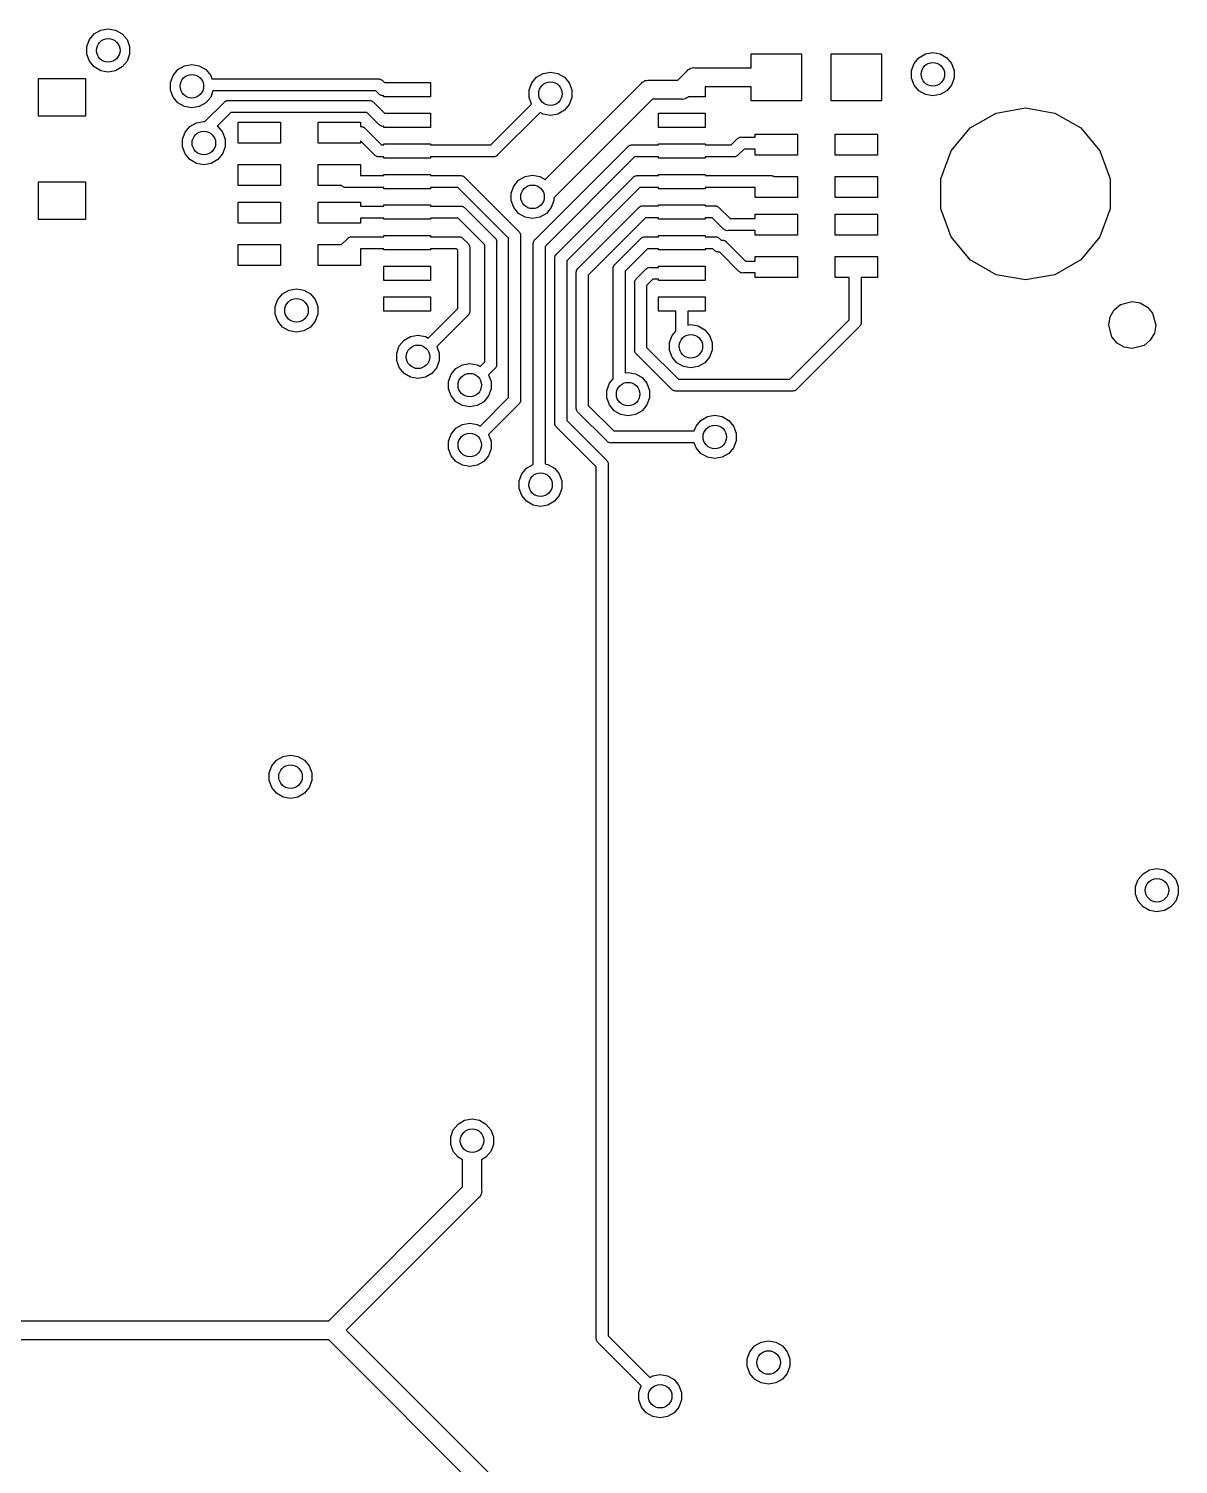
# Model space of a CAD drawing. Extents: x 106.7 to 190.8, y -131.8 to -78.3.
# Drawn here: x 166.37 to 190.8, y -108.75 to -78.25 of the extents above; entities that cross this region are included whole.
import ezdxf

# ---------------------------------------------------------------- set-up
doc = ezdxf.new("R2010")
doc.units = 0
doc.header["$MEASUREMENT"] = 0
doc.layers.add('BLACK', color=7, linetype='CONTINUOUS')

msp = doc.modelspace()

# ---------------------------------------------------------------- linework, layer by layer
at = {"layer": 'BLACK', "linetype": 'CONTINUOUS'}
for p, q in [((167.661, -78.4845), (167.763, -78.3621)), ((167.763, -78.3621), (167.902, -78.2822)), ((167.902, -78.2822), (168.059, -78.2544)), ((168.059, -78.2544), (168.216, -78.2822)), ((168.216, -78.2822), (168.355, -78.3621)), ((168.355, -78.3621), (168.458, -78.4845)), ((167.606, -78.6347), (167.661, -78.4845)), ((167.606, -78.7945), (167.606, -78.6347)), ((168.458, -78.4845), (168.512, -78.6347)), ((168.512, -78.6347), (168.512, -78.7945)), ((167.661, -78.9447), (167.606, -78.7945)), ((167.763, -79.0671), (167.661, -78.9447)), ((168.458, -78.9447), (168.355, -79.0671)), ((168.512, -78.7945), (168.458, -78.9447)), ((181.721, -79.0829), (181.721, -78.7861)), ((181.721, -78.7861), (182.796, -78.7861)), ((182.796, -78.7861), (182.796, -79.7861)), ((183.421, -79.7861), (183.421, -78.7861)), ((183.421, -78.7861), (184.496, -78.7861)), ((184.496, -78.7861), (184.496, -79.7861)), ((185.187, -78.9925), (185.289, -78.8701)), ((185.289, -78.8701), (185.428, -78.7902)), ((185.428, -78.7902), (185.585, -78.7624)), ((185.585, -78.7624), (185.742, -78.7902)), ((185.742, -78.7902), (185.881, -78.8701)), ((185.881, -78.8701), (185.984, -78.9925)), ((167.902, -79.147), (167.763, -79.0671)), ((168.059, -79.1748), (167.902, -79.147)), ((168.216, -79.147), (168.059, -79.1748)), ((168.355, -79.0671), (168.216, -79.147)), ((169.384, -79.3967), (169.439, -79.2465)), ((169.439, -79.2465), (169.541, -79.1241)), ((169.541, -79.1241), (169.68, -79.0442)), ((169.68, -79.0442), (169.837, -79.0164)), ((169.837, -79.0164), (169.994, -79.0442)), ((169.994, -79.0442), (170.133, -79.1241)), ((170.133, -79.1241), (170.236, -79.2465)), ((170.236, -79.2465), (170.263, -79.3225)), ((177.059, -79.4055), (177.161, -79.2831)), ((177.161, -79.2831), (177.3, -79.2032)), ((177.3, -79.2032), (177.457, -79.1754)), ((177.457, -79.1754), (177.614, -79.2032)), ((177.614, -79.2032), (177.753, -79.2831)), ((177.753, -79.2831), (177.856, -79.4055)), ((180.164, -79.3479), (180.363, -79.1487)), ((180.363, -79.1487), (180.38, -79.128)), ((180.38, -79.128), (180.404, -79.1146)), ((180.404, -79.1146), (180.426, -79.0991)), ((180.426, -79.0991), (180.434, -79.0967)), ((180.434, -79.0967), (180.442, -79.0922)), ((180.442, -79.0922), (180.469, -79.0875)), ((180.469, -79.0875), (180.495, -79.0806)), ((180.495, -79.0806), (180.522, -79.0829)), ((180.522, -79.0829), (181.721, -79.0829)), ((185.132, -79.1427), (185.187, -78.9925)), ((185.132, -79.3025), (185.132, -79.1427)), ((185.984, -78.9925), (186.038, -79.1427)), ((186.038, -79.1427), (186.038, -79.3025)), ((166.574, -80.1101), (166.574, -79.3101)), ((166.574, -79.3101), (167.574, -79.3101)), ((167.574, -79.3101), (167.574, -80.1101)), ((169.384, -79.5565), (169.384, -79.3967)), ((169.439, -79.7067), (169.384, -79.5565)), ((170.283, -79.5765), (170.236, -79.7067)), ((170.263, -79.3225), (173.794, -79.3225)), ((173.747, -79.5765), (170.283, -79.5765)), ((173.807, -79.637), (173.747, -79.5765)), ((173.794, -79.3225), (173.811, -79.321)), ((173.811, -79.321), (173.827, -79.3254)), ((173.827, -79.3254), (173.843, -79.3283)), ((173.843, -79.3283), (173.848, -79.3312)), ((173.848, -79.3312), (173.854, -79.3326)), ((173.854, -79.3326), (173.868, -79.3423)), ((173.868, -79.3423), (173.882, -79.3507)), ((173.882, -79.3507), (173.893, -79.3636)), ((173.893, -79.3636), (173.928, -79.3987)), ((173.928, -79.3987), (174.908, -79.3987)), ((174.908, -79.3987), (174.908, -79.7035)), ((177.004, -79.5557), (177.059, -79.4055)), ((177.004, -79.7155), (177.004, -79.5557)), ((177.346, -81.4589), (179.392, -79.4137)), ((177.856, -79.4055), (177.91, -79.5557)), ((177.91, -79.5557), (177.91, -79.7155)), ((179.392, -79.4137), (179.409, -79.393)), ((179.409, -79.393), (179.432, -79.3796)), ((179.432, -79.3796), (179.454, -79.3641)), ((179.454, -79.3641), (179.463, -79.3617)), ((179.463, -79.3617), (179.471, -79.3572)), ((179.471, -79.3572), (179.498, -79.3525)), ((179.498, -79.3525), (179.524, -79.3456)), ((179.524, -79.3456), (179.55, -79.3479)), ((179.55, -79.3479), (180.164, -79.3479)), ((181.721, -79.4893), (180.743, -79.4893)), ((180.743, -79.4893), (180.743, -79.7035)), ((181.721, -79.7861), (181.721, -79.4893)), ((185.187, -79.4527), (185.132, -79.3025)), ((185.289, -79.5751), (185.187, -79.4527)), ((185.428, -79.655), (185.289, -79.5751)), ((185.881, -79.5751), (185.742, -79.655)), ((185.984, -79.4527), (185.881, -79.5751)), ((186.038, -79.3025), (185.984, -79.4527)), ((169.541, -79.8291), (169.439, -79.7067)), ((169.68, -79.909), (169.541, -79.8291)), ((170.133, -79.8291), (169.994, -79.909)), ((170.114, -80.2269), (170.52, -79.8208)), ((170.236, -79.7067), (170.133, -79.8291)), ((170.52, -79.8208), (170.531, -79.8079)), ((170.531, -79.8079), (170.545, -79.7995)), ((170.545, -79.7995), (170.559, -79.7898)), ((170.559, -79.7898), (170.564, -79.7884)), ((170.564, -79.7884), (170.569, -79.7855)), ((170.569, -79.7855), (170.586, -79.7826)), ((170.586, -79.7826), (170.602, -79.7782)), ((170.602, -79.7782), (170.619, -79.7797)), ((170.619, -79.7797), (173.604, -79.7797)), ((173.604, -79.7797), (173.621, -79.7782)), ((173.621, -79.7782), (173.637, -79.7826)), ((173.637, -79.7826), (173.654, -79.7855)), ((173.654, -79.7855), (173.659, -79.7884)), ((173.659, -79.7884), (173.664, -79.7898)), ((173.664, -79.7898), (173.678, -79.7995)), ((173.678, -79.7995), (173.693, -79.8079)), ((173.693, -79.8079), (173.704, -79.8208)), ((173.704, -79.8208), (173.932, -80.0487)), ((173.818, -79.6499), (173.807, -79.637)), ((173.833, -79.6583), (173.818, -79.6499)), ((173.846, -79.668), (173.833, -79.6583)), ((173.852, -79.6694), (173.846, -79.668)), ((173.857, -79.6723), (173.852, -79.6694)), ((173.873, -79.6752), (173.857, -79.6723)), ((173.89, -79.6796), (173.873, -79.6752)), ((173.906, -79.6781), (173.89, -79.6796)), ((173.917, -79.6781), (173.906, -79.6781)), ((173.917, -79.7035), (173.917, -79.6781)), ((174.908, -79.7035), (173.917, -79.7035)), ((176.189, -80.7241), (177.056, -79.8575)), ((177.056, -79.8575), (177.004, -79.7155)), ((179.626, -79.7543), (177.529, -81.8508)), ((177.856, -79.8657), (177.753, -79.9881)), ((177.91, -79.7155), (177.856, -79.8657)), ((180.239, -79.7543), (179.626, -79.7543)), ((180.266, -79.7566), (180.239, -79.7543)), ((180.292, -79.7497), (180.266, -79.7566)), ((180.318, -79.745), (180.292, -79.7497)), ((180.326, -79.7405), (180.318, -79.745)), ((180.335, -79.7381), (180.326, -79.7405)), ((180.357, -79.7226), (180.335, -79.7381)), ((180.381, -79.7092), (180.357, -79.7226)), ((180.385, -79.7035), (180.381, -79.7092)), ((180.743, -79.7035), (180.385, -79.7035)), ((182.796, -79.7861), (181.721, -79.7861)), ((184.496, -79.7861), (183.421, -79.7861)), ((185.585, -79.6828), (185.428, -79.655)), ((185.742, -79.655), (185.585, -79.6828)), ((167.574, -80.1101), (166.574, -80.1101)), ((169.837, -79.9368), (169.68, -79.909)), ((169.994, -79.909), (169.837, -79.9368)), ((170.666, -80.0337), (170.376, -80.3241)), ((173.557, -80.0337), (170.666, -80.0337)), ((173.811, -80.287), (173.557, -80.0337)), ((173.932, -80.0487), (174.908, -80.0487)), ((174.908, -80.0487), (174.908, -80.3535)), ((177.239, -80.0331), (176.335, -80.937)), ((177.3, -80.068), (177.239, -80.0331)), ((177.457, -80.0958), (177.3, -80.068)), ((177.614, -80.068), (177.457, -80.0958)), ((177.753, -79.9881), (177.614, -80.068)), ((179.753, -80.3535), (179.753, -80.0487)), ((179.753, -80.0487), (180.743, -80.0487)), ((180.743, -80.0487), (180.743, -80.3535)), ((186.379, -80.3624), (186.928, -80.0451)), ((186.928, -80.0451), (187.554, -79.9348)), ((187.554, -79.9348), (188.179, -80.0451)), ((188.179, -80.0451), (188.728, -80.3624)), ((169.638, -80.6032), (169.693, -80.453)), ((169.693, -80.453), (169.795, -80.3306)), ((169.795, -80.3306), (169.934, -80.2507)), ((169.934, -80.2507), (170.091, -80.2229)), ((170.091, -80.2229), (170.114, -80.2269)), ((170.376, -80.3241), (170.387, -80.3306)), ((170.387, -80.3306), (170.49, -80.453)), ((170.49, -80.453), (170.544, -80.6032)), ((170.823, -80.6876), (170.823, -80.2376)), ((170.823, -80.2376), (171.723, -80.2376)), ((171.723, -80.2376), (171.723, -80.6876)), ((172.523, -80.6876), (172.523, -80.2376)), ((172.523, -80.2376), (173.423, -80.2376)), ((173.423, -80.2376), (173.423, -80.3354)), ((173.423, -80.3354), (173.438, -80.3341)), ((173.438, -80.3341), (173.454, -80.3385)), ((173.454, -80.3385), (173.471, -80.3414)), ((173.471, -80.3414), (173.476, -80.3443)), ((173.476, -80.3443), (173.481, -80.3457)), ((173.481, -80.3457), (173.495, -80.3554)), ((173.495, -80.3554), (173.509, -80.3638)), ((173.509, -80.3638), (173.52, -80.3767)), ((173.52, -80.3767), (173.868, -80.7241)), ((173.821, -80.2999), (173.811, -80.287)), ((173.836, -80.3083), (173.821, -80.2999)), ((173.85, -80.318), (173.836, -80.3083)), ((173.855, -80.3194), (173.85, -80.318)), ((173.86, -80.3223), (173.855, -80.3194)), ((173.877, -80.3252), (173.86, -80.3223)), ((173.893, -80.3296), (173.877, -80.3252)), ((173.91, -80.3281), (173.893, -80.3296)), ((173.917, -80.3281), (173.91, -80.3281)), ((173.917, -80.3535), (173.917, -80.3281)), ((174.908, -80.3535), (173.917, -80.3535)), ((180.743, -80.3535), (179.753, -80.3535)), ((181.809, -80.5561), (181.809, -80.4916)), ((181.809, -80.4916), (182.709, -80.4916)), ((182.709, -80.4916), (182.709, -80.9416)), ((183.509, -80.9416), (183.509, -80.4916)), ((183.509, -80.4916), (184.409, -80.4916)), ((184.409, -80.4916), (184.409, -80.9416)), ((185.971, -80.8487), (186.379, -80.3624)), ((188.728, -80.3624), (189.136, -80.8487)), ((169.638, -80.763), (169.638, -80.6032)), ((169.693, -80.9132), (169.638, -80.763)), ((170.544, -80.763), (170.49, -80.9132)), ((170.544, -80.6032), (170.544, -80.763)), ((171.723, -80.6876), (170.823, -80.6876)), ((173.423, -80.6876), (172.523, -80.6876)), ((173.721, -80.937), (173.423, -80.6387)), ((173.423, -80.6387), (173.423, -80.6876)), ((173.868, -80.7241), (173.917, -80.7241)), ((173.917, -80.7241), (173.917, -80.6987)), ((173.917, -80.6987), (174.908, -80.6987)), ((174.908, -80.6987), (174.908, -80.7241)), ((174.908, -80.7241), (176.189, -80.7241)), ((177.134, -82.7317), (179.1, -80.7652)), ((179.1, -80.7652), (179.111, -80.7523)), ((179.111, -80.7523), (179.126, -80.7439)), ((179.126, -80.7439), (179.14, -80.7342)), ((179.14, -80.7342), (179.145, -80.7328)), ((179.145, -80.7328), (179.15, -80.7299)), ((179.15, -80.7299), (179.167, -80.727)), ((179.167, -80.727), (179.183, -80.7226)), ((179.183, -80.7226), (179.2, -80.7241)), ((179.2, -80.7241), (179.753, -80.7241)), ((179.753, -80.7241), (179.753, -80.6987)), ((179.753, -80.6987), (180.743, -80.6987)), ((180.743, -80.6987), (180.743, -80.7241)), ((180.743, -80.7241), (181.3, -80.7241)), ((181.3, -80.7241), (181.427, -80.5972)), ((181.427, -80.5972), (181.438, -80.5843)), ((181.438, -80.5843), (181.453, -80.5759)), ((181.574, -80.8101), (181.447, -80.937)), ((181.453, -80.5759), (181.467, -80.5662)), ((181.467, -80.5662), (181.472, -80.5648)), ((181.472, -80.5648), (181.477, -80.5619)), ((181.477, -80.5619), (181.494, -80.559)), ((181.494, -80.559), (181.51, -80.5546)), ((181.51, -80.5546), (181.527, -80.5561)), ((181.527, -80.5561), (181.809, -80.5561)), ((181.809, -80.8101), (181.574, -80.8101)), ((181.809, -80.9416), (181.809, -80.8101)), ((169.795, -81.0356), (169.693, -80.9132)), ((169.934, -81.1155), (169.795, -81.0356)), ((170.091, -81.1433), (169.934, -81.1155)), ((170.248, -81.1155), (170.091, -81.1433)), ((170.387, -81.0356), (170.248, -81.1155)), ((170.49, -80.9132), (170.387, -81.0356)), ((173.732, -80.9499), (173.721, -80.937)), ((173.747, -80.9583), (173.732, -80.9499)), ((173.761, -80.968), (173.747, -80.9583)), ((173.766, -80.9694), (173.761, -80.968)), ((173.771, -80.9723), (173.766, -80.9694)), ((173.788, -80.9752), (173.771, -80.9723)), ((173.804, -80.9796), (173.788, -80.9752)), ((173.821, -80.9781), (173.804, -80.9796)), ((173.917, -80.9781), (173.821, -80.9781)), ((173.917, -81.0035), (173.917, -80.9781)), ((174.908, -81.0035), (173.917, -81.0035)), ((176.236, -80.9781), (174.908, -80.9781)), ((174.908, -80.9781), (174.908, -81.0035)), ((176.253, -80.9796), (176.236, -80.9781)), ((176.269, -80.9752), (176.253, -80.9796)), ((176.286, -80.9723), (176.269, -80.9752)), ((176.291, -80.9694), (176.286, -80.9723)), ((176.296, -80.968), (176.291, -80.9694)), ((176.31, -80.9583), (176.296, -80.968)), ((176.324, -80.9499), (176.31, -80.9583)), ((176.335, -80.937), (176.324, -80.9499)), ((179.247, -80.9781), (177.347, -82.878)), ((179.753, -80.9781), (179.247, -80.9781)), ((179.753, -81.0035), (179.753, -80.9781)), ((180.743, -81.0035), (179.753, -81.0035)), ((181.348, -80.9781), (180.743, -80.9781)), ((180.743, -80.9781), (180.743, -81.0035)), ((181.364, -80.9796), (181.348, -80.9781)), ((181.381, -80.9752), (181.364, -80.9796)), ((181.397, -80.9723), (181.381, -80.9752)), ((181.402, -80.9694), (181.397, -80.9723)), ((181.408, -80.968), (181.402, -80.9694)), ((181.421, -80.9583), (181.408, -80.968)), ((181.436, -80.9499), (181.421, -80.9583)), ((181.447, -80.937), (181.436, -80.9499)), ((182.709, -80.9416), (181.809, -80.9416)), ((184.409, -80.9416), (183.509, -80.9416)), ((185.754, -81.4452), (185.971, -80.8487)), ((189.136, -80.8487), (189.354, -81.4452)), ((170.823, -81.5876), (170.823, -81.1376)), ((170.823, -81.1376), (171.723, -81.1376)), ((171.723, -81.1376), (171.723, -81.5876)), ((172.523, -81.5876), (172.523, -81.1376)), ((172.523, -81.1376), (173.423, -81.1376)), ((173.423, -81.1376), (173.423, -81.3741)), ((173.423, -81.3741), (173.917, -81.3741)), ((173.917, -81.3741), (173.917, -81.3487)), ((173.917, -81.3487), (174.908, -81.3487)), ((174.908, -81.3487), (174.908, -81.3741)), ((174.908, -81.3741), (175.539, -81.3741)), ((175.539, -81.3741), (175.556, -81.3726)), ((175.556, -81.3726), (175.572, -81.377)), ((175.572, -81.377), (175.589, -81.3799)), ((175.589, -81.3799), (175.594, -81.3828)), ((175.594, -81.3828), (175.599, -81.3842)), ((175.599, -81.3842), (175.613, -81.3939)), ((175.613, -81.3939), (175.627, -81.4023)), ((175.627, -81.4023), (175.638, -81.4152)), ((175.638, -81.4152), (176.781, -82.5579)), ((176.78, -81.4736), (176.919, -81.3937)), ((176.919, -81.3937), (177.076, -81.3659)), ((177.076, -81.3659), (177.233, -81.3937)), ((177.233, -81.3937), (177.346, -81.4589)), ((177.591, -83.0365), (179.212, -81.4152)), ((179.212, -81.4152), (179.223, -81.4023)), ((179.223, -81.4023), (179.238, -81.3939)), ((179.238, -81.3939), (179.252, -81.3842)), ((179.252, -81.3842), (179.257, -81.3828)), ((179.257, -81.3828), (179.262, -81.3799)), ((179.262, -81.3799), (179.279, -81.377)), ((179.279, -81.377), (179.295, -81.3726)), ((179.295, -81.3726), (179.312, -81.3741)), ((179.312, -81.3741), (179.753, -81.3741)), ((179.753, -81.3741), (179.753, -81.3487)), ((179.753, -81.3487), (180.743, -81.3487)), ((180.743, -81.3487), (180.743, -81.3741)), ((180.743, -81.3741), (182.138, -81.3741)), ((182.138, -81.3741), (182.154, -81.3726)), ((182.154, -81.3726), (182.171, -81.377)), ((182.171, -81.377), (182.187, -81.3799)), ((182.187, -81.3799), (182.192, -81.3828)), ((182.192, -81.3828), (182.198, -81.3842)), ((182.198, -81.3842), (182.208, -81.3916)), ((182.208, -81.3916), (182.709, -81.3916)), ((182.709, -81.3916), (182.709, -81.8416)), ((183.509, -81.8416), (183.509, -81.3916)), ((183.509, -81.3916), (184.409, -81.3916)), ((184.409, -81.3916), (184.409, -81.8416)), ((166.574, -82.3101), (166.574, -81.5101)), ((166.574, -81.5101), (167.574, -81.5101)), ((167.574, -81.5101), (167.574, -82.3101)), ((171.723, -81.5876), (170.823, -81.5876)), ((173.018, -81.5876), (172.523, -81.5876)), ((173.029, -81.5999), (173.018, -81.5876)), ((173.043, -81.6083), (173.029, -81.5999)), ((173.057, -81.618), (173.043, -81.6083)), ((173.063, -81.6194), (173.057, -81.618)), ((173.067, -81.6223), (173.063, -81.6194)), ((173.084, -81.6252), (173.067, -81.6223)), ((173.1, -81.6296), (173.084, -81.6252)), ((173.117, -81.6281), (173.1, -81.6296)), ((173.917, -81.6281), (173.117, -81.6281)), ((173.917, -81.6535), (173.917, -81.6281)), ((174.908, -81.6535), (173.917, -81.6535)), ((175.492, -81.6281), (174.908, -81.6281)), ((174.908, -81.6281), (174.908, -81.6535)), ((176.568, -82.7042), (175.492, -81.6281)), ((176.623, -81.7462), (176.678, -81.596)), ((176.678, -81.596), (176.78, -81.4736)), ((179.359, -81.6281), (177.804, -83.1828)), ((179.753, -81.6281), (179.359, -81.6281)), ((179.753, -81.6535), (179.753, -81.6281)), ((180.743, -81.6535), (179.753, -81.6535)), ((181.809, -81.6281), (180.743, -81.6281)), ((180.743, -81.6281), (180.743, -81.6535)), ((181.809, -81.8416), (181.809, -81.6281)), ((185.754, -82.08), (185.754, -81.4452)), ((189.354, -81.4452), (189.354, -82.08)), ((170.823, -82.3876), (170.823, -81.9376)), ((170.823, -81.9376), (171.723, -81.9376)), ((171.723, -81.9376), (171.723, -82.3876)), ((172.523, -82.3876), (172.523, -81.9376)), ((172.523, -81.9376), (173.423, -81.9376)), ((173.423, -81.9376), (173.423, -82.0241)), ((173.423, -82.0241), (173.917, -82.0241)), ((173.917, -82.0241), (173.917, -81.9987)), ((173.917, -81.9987), (174.908, -81.9987)), ((174.908, -81.9987), (174.908, -82.0241)), ((174.908, -82.0241), (175.542, -82.0241)), ((175.542, -82.0241), (175.559, -82.0226)), ((175.559, -82.0226), (175.576, -82.027)), ((175.576, -82.027), (175.592, -82.0299)), ((175.592, -82.0299), (175.597, -82.0328)), ((175.597, -82.0328), (175.603, -82.0342)), ((175.603, -82.0342), (175.616, -82.0439)), ((176.623, -81.906), (176.623, -81.7462)), ((176.678, -82.0562), (176.623, -81.906)), ((177.529, -81.906), (177.475, -82.0562)), ((177.529, -81.8508), (177.529, -81.906)), ((179.343, -82.0448), (179.357, -82.0364)), ((179.357, -82.0364), (179.371, -82.0267)), ((179.371, -82.0267), (179.377, -82.0253)), ((179.377, -82.0253), (179.381, -82.0224)), ((179.381, -82.0224), (179.398, -82.0195)), ((179.398, -82.0195), (179.414, -82.0151)), ((179.414, -82.0151), (179.431, -82.0166)), ((179.431, -82.0166), (179.753, -82.0166)), ((179.753, -82.0166), (179.753, -81.9987)), ((179.753, -81.9987), (180.743, -81.9987)), ((180.743, -81.9987), (180.743, -82.0166)), ((180.743, -82.0166), (180.944, -82.0166)), ((180.944, -82.0166), (180.961, -82.0151)), ((180.961, -82.0151), (180.977, -82.0195)), ((180.977, -82.0195), (180.994, -82.0224)), ((180.994, -82.0224), (180.999, -82.0253)), ((180.999, -82.0253), (181.004, -82.0267)), ((181.004, -82.0267), (181.018, -82.0364)), ((181.018, -82.0364), (181.032, -82.0448)), ((182.709, -81.8416), (181.809, -81.8416)), ((184.409, -81.8416), (183.509, -81.8416)), ((167.574, -82.3101), (166.574, -82.3101)), ((173.917, -82.2781), (173.423, -82.2781)), ((173.423, -82.2781), (173.423, -82.3876)), ((173.917, -82.3035), (173.917, -82.2781)), ((174.908, -82.3035), (173.917, -82.3035)), ((175.495, -82.2781), (174.908, -82.2781)), ((174.908, -82.2781), (174.908, -82.3035)), ((176.06, -82.8428), (175.495, -82.2781)), ((175.616, -82.0439), (175.631, -82.0523)), ((175.631, -82.0523), (175.642, -82.0652)), ((175.642, -82.0652), (176.273, -82.6965)), ((176.78, -82.1786), (176.678, -82.0562)), ((176.919, -82.2585), (176.78, -82.1786)), ((177.076, -82.2863), (176.919, -82.2585)), ((177.233, -82.2585), (177.076, -82.2863)), ((177.372, -82.1786), (177.233, -82.2585)), ((177.475, -82.0562), (177.372, -82.1786)), ((178.048, -83.3413), (179.332, -82.0577)), ((179.478, -82.2706), (178.261, -83.4876)), ((179.332, -82.0577), (179.343, -82.0448)), ((179.753, -82.2706), (179.478, -82.2706)), ((179.753, -82.3035), (179.753, -82.2706)), ((180.743, -82.3035), (179.753, -82.3035)), ((180.897, -82.2706), (180.743, -82.2706)), ((180.743, -82.2706), (180.743, -82.3035)), ((181.129, -82.5025), (180.897, -82.2706)), ((181.032, -82.0448), (181.043, -82.0577)), ((181.043, -82.0577), (181.275, -82.2896)), ((181.275, -82.2896), (181.809, -82.2896)), ((181.809, -82.2896), (181.809, -82.1916)), ((181.809, -82.1916), (182.709, -82.1916)), ((182.709, -82.1916), (182.709, -82.6416)), ((183.509, -82.6416), (183.509, -82.1916)), ((183.509, -82.1916), (184.409, -82.1916)), ((184.409, -82.1916), (184.409, -82.6416)), ((185.971, -82.6765), (185.754, -82.08)), ((189.354, -82.08), (189.136, -82.6765)), ((171.723, -82.3876), (170.823, -82.3876)), ((173.423, -82.3876), (172.523, -82.3876)), ((173.917, -82.6741), (173.917, -82.6487)), ((173.917, -82.6487), (174.908, -82.6487)), ((174.908, -82.6487), (174.908, -82.6741)), ((176.781, -82.5579), (176.794, -82.5687)), ((176.794, -82.5687), (176.802, -82.5833)), ((176.802, -82.5833), (176.812, -82.5971)), ((176.812, -82.5971), (176.813, -82.6026)), ((176.813, -82.6026), (176.816, -82.6075)), ((176.816, -82.6075), (176.819, -82.6241)), ((176.819, -82.6241), (176.824, -82.6404)), ((176.824, -82.6404), (176.822, -82.6571)), ((179.753, -82.6741), (179.753, -82.6487)), ((179.753, -82.6487), (180.743, -82.6487)), ((180.743, -82.6487), (180.743, -82.6741)), ((181.14, -82.5154), (181.129, -82.5025)), ((181.154, -82.5238), (181.14, -82.5154)), ((181.168, -82.5335), (181.154, -82.5238)), ((181.174, -82.5349), (181.168, -82.5335)), ((181.178, -82.5378), (181.174, -82.5349)), ((181.195, -82.5407), (181.178, -82.5378)), ((181.211, -82.5451), (181.195, -82.5407)), ((181.228, -82.5436), (181.211, -82.5451)), ((181.809, -82.5436), (181.228, -82.5436)), ((181.809, -82.6416), (181.809, -82.5436)), ((182.709, -82.6416), (181.809, -82.6416)), ((184.409, -82.6416), (183.509, -82.6416)), ((170.823, -83.2876), (170.823, -82.8376)), ((170.823, -82.8376), (171.723, -82.8376)), ((171.723, -82.8376), (171.723, -83.2876)), ((172.523, -83.2876), (172.523, -82.8376)), ((172.523, -82.8376), (173.018, -82.8376)), ((173.018, -82.8376), (173.141, -82.7152)), ((173.141, -82.7152), (173.152, -82.7023)), ((173.152, -82.7023), (173.166, -82.6939)), ((173.166, -82.6939), (173.18, -82.6842)), ((173.18, -82.6842), (173.186, -82.6828)), ((173.186, -82.6828), (173.19, -82.6799)), ((173.19, -82.6799), (173.207, -82.677)), ((173.207, -82.677), (173.223, -82.6726)), ((173.223, -82.6726), (173.24, -82.6741)), ((173.24, -82.6741), (173.917, -82.6741)), ((173.917, -82.9281), (173.423, -82.9281)), ((173.423, -82.9281), (173.423, -83.2876)), ((173.917, -82.9535), (173.917, -82.9281)), ((174.908, -82.9535), (173.917, -82.9535)), ((174.908, -82.6741), (175.506, -82.6741)), ((175.458, -82.9281), (174.908, -82.9281)), ((174.908, -82.9281), (174.908, -82.9535)), ((175.489, -82.9582), (175.458, -82.9281)), ((175.506, -82.6741), (175.522, -82.6726)), ((175.522, -82.6726), (175.539, -82.677)), ((175.539, -82.677), (175.555, -82.6799)), ((175.555, -82.6799), (175.56, -82.6828)), ((175.56, -82.6828), (175.566, -82.6842)), ((175.566, -82.6842), (175.579, -82.6939)), ((175.579, -82.6939), (175.594, -82.7023)), ((175.594, -82.7023), (175.605, -82.7152)), ((175.605, -82.7152), (175.701, -82.8119)), ((175.701, -82.8119), (175.714, -82.8227)), ((175.714, -82.8227), (175.723, -82.8373)), ((175.723, -82.8373), (175.732, -82.8511)), ((175.732, -82.8511), (175.734, -82.8566)), ((175.734, -82.8566), (175.737, -82.8615)), ((175.737, -82.8615), (175.74, -82.8781)), ((175.74, -82.8781), (175.744, -82.8944)), ((175.744, -82.8944), (175.743, -82.9111)), ((175.743, -82.9111), (175.743, -84.2456)), ((176.06, -85.3295), (176.06, -82.8428)), ((176.273, -82.6965), (176.286, -82.7073)), ((176.286, -82.7073), (176.294, -82.7219)), ((176.294, -82.7219), (176.304, -82.7357)), ((176.304, -82.7357), (176.305, -82.7412)), ((176.305, -82.7412), (176.308, -82.7461)), ((176.308, -82.7461), (176.311, -82.7627)), ((176.311, -82.7627), (176.316, -82.7789)), ((176.316, -82.7789), (176.314, -82.7957)), ((176.314, -82.7957), (176.314, -85.3766)), ((176.568, -86.0915), (176.568, -82.7042)), ((176.822, -82.6571), (176.822, -86.1386)), ((177.091, -82.8142), (177.096, -82.7979)), ((177.093, -82.8309), (177.091, -82.8142)), ((177.093, -87.509), (177.093, -82.8309)), ((177.096, -82.7979), (177.099, -82.7813)), ((177.099, -82.7813), (177.101, -82.7764)), ((177.101, -82.7764), (177.103, -82.7709)), ((177.103, -82.7709), (177.113, -82.7571)), ((177.113, -82.7571), (177.121, -82.7425)), ((177.121, -82.7425), (177.134, -82.7317)), ((177.347, -82.878), (177.347, -87.4996)), ((178.832, -83.2564), (179.373, -82.7152)), ((179.519, -82.9281), (179.045, -83.4027)), ((179.373, -82.7152), (179.384, -82.7023)), ((179.384, -82.7023), (179.398, -82.6939)), ((179.398, -82.6939), (179.412, -82.6842)), ((179.412, -82.6842), (179.418, -82.6828)), ((179.418, -82.6828), (179.422, -82.6799)), ((179.422, -82.6799), (179.439, -82.677)), ((179.439, -82.677), (179.455, -82.6726)), ((179.455, -82.6726), (179.472, -82.6741)), ((179.472, -82.6741), (179.753, -82.6741)), ((179.753, -82.9281), (179.519, -82.9281)), ((179.753, -82.9535), (179.753, -82.9281)), ((180.743, -82.9535), (179.753, -82.9535)), ((180.743, -82.6741), (180.955, -82.6741)), ((180.908, -82.9281), (180.743, -82.9281)), ((180.743, -82.9281), (180.743, -82.9535)), ((180.939, -82.9597), (180.908, -82.9281)), ((180.955, -82.6741), (180.972, -82.6726)), ((180.972, -82.6726), (180.988, -82.677)), ((180.988, -82.677), (181.005, -82.6799)), ((181.005, -82.6799), (181.01, -82.6828)), ((181.01, -82.6828), (181.015, -82.6842)), ((181.015, -82.6842), (181.029, -82.6939)), ((181.029, -82.6939), (181.043, -82.7023)), ((181.043, -82.7023), (181.054, -82.7152)), ((181.054, -82.7152), (181.086, -82.7468)), ((181.086, -82.7468), (181.103, -82.7468)), ((181.103, -82.7468), (181.12, -82.7453)), ((181.12, -82.7453), (181.136, -82.7497)), ((181.136, -82.7497), (181.152, -82.7526)), ((181.152, -82.7526), (181.157, -82.7555)), ((181.157, -82.7555), (181.163, -82.7569)), ((181.163, -82.7569), (181.177, -82.7666)), ((181.177, -82.7666), (181.191, -82.775)), ((181.191, -82.775), (181.202, -82.7879)), ((181.202, -82.7879), (181.604, -83.1896)), ((186.379, -83.1628), (185.971, -82.6765)), ((189.136, -82.6765), (188.728, -83.1628)), ((175.489, -84.1985), (175.489, -82.9582)), ((177.549, -83.119), (177.553, -83.1027)), ((177.55, -83.1357), (177.549, -83.119)), ((177.55, -86.624), (177.55, -83.1357)), ((177.553, -83.1027), (177.556, -83.0861)), ((177.556, -83.0861), (177.559, -83.0812)), ((177.559, -83.0812), (177.56, -83.0757)), ((177.56, -83.0757), (177.57, -83.0619)), ((177.57, -83.0619), (177.578, -83.0473)), ((177.578, -83.0473), (177.591, -83.0365)), ((177.804, -83.1828), (177.804, -86.577)), ((178.819, -83.2672), (178.832, -83.2564)), ((180.95, -82.9726), (180.939, -82.9597)), ((180.965, -82.981), (180.95, -82.9726)), ((180.979, -82.9907), (180.965, -82.981)), ((180.984, -82.9921), (180.979, -82.9907)), ((180.989, -82.995), (180.984, -82.9921)), ((181.006, -82.9979), (180.989, -82.995)), ((181.022, -83.0023), (181.006, -82.9979)), ((181.039, -83.0008), (181.022, -83.0023)), ((181.056, -83.0008), (181.039, -83.0008)), ((181.457, -83.4025), (181.056, -83.0008)), ((181.604, -83.1896), (181.809, -83.1896)), ((181.809, -83.1896), (181.809, -83.0916)), ((181.809, -83.0916), (182.709, -83.0916)), ((182.709, -83.0916), (182.709, -83.5416)), ((183.509, -83.5416), (183.509, -83.0916)), ((183.509, -83.0916), (184.409, -83.0916)), ((184.409, -83.0916), (184.409, -83.5416)), ((186.928, -83.4801), (186.379, -83.1628)), ((188.728, -83.1628), (188.179, -83.4801)), ((171.723, -83.2876), (170.823, -83.2876)), ((173.423, -83.2876), (172.523, -83.2876)), ((173.917, -83.6035), (173.917, -83.2987)), ((173.917, -83.2987), (174.908, -83.2987)), ((174.908, -83.2987), (174.908, -83.6035)), ((178.006, -83.4238), (178.01, -83.4075)), ((178.007, -83.4405), (178.006, -83.4238)), ((178.007, -86.3077), (178.007, -83.4405)), ((178.01, -83.4075), (178.013, -83.3909)), ((178.013, -83.3909), (178.016, -83.386)), ((178.016, -83.386), (178.017, -83.3805)), ((178.017, -83.3805), (178.027, -83.3667)), ((178.027, -83.3667), (178.035, -83.3521)), ((178.035, -83.3521), (178.048, -83.3413)), ((178.261, -83.4876), (178.261, -86.2606)), ((178.789, -83.3389), (178.793, -83.3226)), ((178.791, -83.3556), (178.789, -83.3389)), ((178.791, -85.6904), (178.791, -83.3556)), ((178.793, -83.3226), (178.796, -83.306)), ((178.796, -83.306), (178.799, -83.3011)), ((178.799, -83.3011), (178.801, -83.2956)), ((178.801, -83.2956), (178.81, -83.2818)), ((178.81, -83.2818), (178.819, -83.2672)), ((179.045, -83.4027), (179.045, -85.5681)), ((179.276, -83.572), (179.289, -83.5612)), ((179.289, -83.5612), (179.485, -83.3652)), ((179.485, -83.3652), (179.496, -83.3523)), ((179.496, -83.3523), (179.51, -83.3439)), ((179.51, -83.3439), (179.524, -83.3342)), ((179.524, -83.3342), (179.53, -83.3328)), ((179.53, -83.3328), (179.534, -83.3299)), ((179.534, -83.3299), (179.551, -83.327)), ((179.551, -83.327), (179.567, -83.3226)), ((179.567, -83.3226), (179.584, -83.3241)), ((179.584, -83.3241), (179.753, -83.3241)), ((179.753, -83.3241), (179.753, -83.2987)), ((179.753, -83.2987), (180.743, -83.2987)), ((180.743, -83.2987), (180.743, -83.6035)), ((181.468, -83.4154), (181.457, -83.4025)), ((181.483, -83.4238), (181.468, -83.4154)), ((181.497, -83.4335), (181.483, -83.4238)), ((181.502, -83.4349), (181.497, -83.4335)), ((181.507, -83.4378), (181.502, -83.4349)), ((181.524, -83.4407), (181.507, -83.4378)), ((181.54, -83.4451), (181.524, -83.4407)), ((181.557, -83.4436), (181.54, -83.4451)), ((181.809, -83.4436), (181.557, -83.4436)), ((181.809, -83.5416), (181.809, -83.4436)), ((182.709, -83.5416), (181.809, -83.5416)), ((183.807, -83.5416), (183.509, -83.5416)), ((183.807, -84.4405), (183.807, -83.5416)), ((184.409, -83.5416), (184.061, -83.5416)), ((184.061, -83.5416), (184.061, -84.4876)), ((187.554, -83.5904), (186.928, -83.4801)), ((188.179, -83.4801), (187.554, -83.5904)), ((171.764, -83.8866), (171.902, -83.8067)), ((171.902, -83.8067), (172.06, -83.7789)), ((172.06, -83.7789), (172.217, -83.8067)), ((172.217, -83.8067), (172.355, -83.8866)), ((174.908, -83.6035), (173.917, -83.6035)), ((179.246, -83.6437), (179.251, -83.6274)), ((179.248, -83.6604), (179.246, -83.6437)), ((179.248, -85.0718), (179.248, -83.6604)), ((179.251, -83.6274), (179.254, -83.6108)), ((179.254, -83.6108), (179.256, -83.6059)), ((179.256, -83.6059), (179.258, -83.6004)), ((179.258, -83.6004), (179.268, -83.5866)), ((179.268, -83.5866), (179.276, -83.572)), ((179.631, -83.5781), (179.502, -83.7075)), ((179.502, -83.7075), (179.502, -85.0247)), ((179.753, -83.5781), (179.631, -83.5781)), ((179.753, -83.6035), (179.753, -83.5781)), ((180.743, -83.6035), (179.753, -83.6035)), ((171.606, -84.1592), (171.661, -84.009)), ((171.606, -84.319), (171.606, -84.1592)), ((171.661, -84.009), (171.764, -83.8866)), ((172.355, -83.8866), (172.458, -84.009)), ((172.458, -84.009), (172.513, -84.1592)), ((172.513, -84.1592), (172.513, -84.319)), ((173.917, -84.2535), (173.917, -83.9487)), ((173.917, -83.9487), (174.908, -83.9487)), ((174.908, -83.9487), (174.908, -84.2535)), ((179.753, -84.2535), (179.753, -83.9487)), ((179.753, -83.9487), (180.743, -83.9487)), ((180.743, -83.9487), (180.743, -84.2535)), ((189.44, -84.2282), (189.573, -84.1166)), ((189.573, -84.1166), (189.823, -84.0496)), ((189.823, -84.0496), (189.823, -84.0496)), ((189.823, -84.0496), (189.994, -84.0798)), ((189.994, -84.0798), (190.145, -84.1666)), ((190.145, -84.1666), (190.256, -84.2996)), ((171.661, -84.4692), (171.606, -84.319)), ((171.764, -84.5916), (171.661, -84.4692)), ((172.458, -84.4692), (172.355, -84.5916)), ((172.513, -84.319), (172.458, -84.4692)), ((174.908, -84.2535), (173.917, -84.2535)), ((174.86, -84.8275), (175.489, -84.1985)), ((175.701, -84.3448), (175.043, -85.0031)), ((175.714, -84.334), (175.701, -84.3448)), ((175.723, -84.3194), (175.714, -84.334)), ((175.732, -84.3056), (175.723, -84.3194)), ((175.734, -84.3001), (175.732, -84.3056)), ((175.737, -84.2952), (175.734, -84.3001)), ((175.74, -84.2786), (175.737, -84.2952)), ((175.744, -84.2623), (175.74, -84.2786)), ((175.743, -84.2456), (175.744, -84.2623)), ((180.121, -84.2535), (179.753, -84.2535)), ((180.121, -84.6782), (180.121, -84.2535)), ((180.743, -84.2535), (180.375, -84.2535)), ((180.375, -84.2535), (180.375, -84.5527)), ((182.548, -85.6996), (183.807, -84.4405)), ((189.323, -84.5496), (189.353, -84.3786)), ((189.353, -84.3786), (189.44, -84.2282)), ((190.256, -84.2996), (190.323, -84.5496)), ((171.902, -84.6715), (171.764, -84.5916)), ((172.06, -84.6993), (171.902, -84.6715)), ((172.217, -84.6715), (172.06, -84.6993)), ((172.355, -84.5916), (172.217, -84.6715)), ((174.484, -84.7926), (174.642, -84.7648)), ((174.642, -84.7648), (174.799, -84.7926)), ((179.988, -84.9212), (180.043, -84.771)), ((180.043, -84.771), (180.121, -84.6782)), ((180.375, -84.5527), (180.442, -84.5409)), ((180.442, -84.5409), (180.599, -84.5687)), ((180.599, -84.5687), (180.737, -84.6486)), ((180.737, -84.6486), (180.84, -84.771)), ((180.84, -84.771), (180.895, -84.9212)), ((184.02, -84.5868), (182.694, -85.9125)), ((184.033, -84.576), (184.02, -84.5868)), ((184.041, -84.5614), (184.033, -84.576)), ((184.051, -84.5476), (184.041, -84.5614)), ((184.052, -84.5421), (184.051, -84.5476)), ((184.055, -84.5372), (184.052, -84.5421)), ((184.058, -84.5206), (184.055, -84.5372)), ((184.063, -84.5043), (184.058, -84.5206)), ((184.061, -84.4876), (184.063, -84.5043)), ((189.39, -84.7996), (189.323, -84.5496)), ((189.323, -84.5496), (189.323, -84.5496)), ((190.293, -84.7206), (190.206, -84.871)), ((190.323, -84.5496), (190.293, -84.7206)), ((190.323, -84.5496), (190.323, -84.5496)), ((174.189, -85.1451), (174.243, -84.9949)), ((174.243, -84.9949), (174.346, -84.8725)), ((174.346, -84.8725), (174.484, -84.7926)), ((174.799, -84.7926), (174.86, -84.8275)), ((175.043, -85.0031), (175.095, -85.1451)), ((179.246, -85.0885), (179.248, -85.0718)), ((179.251, -85.1048), (179.246, -85.0885)), ((179.502, -85.0247), (180.177, -85.6996)), ((179.988, -85.081), (179.988, -84.9212)), ((180.043, -85.2312), (179.988, -85.081)), ((180.895, -85.081), (180.84, -85.2312)), ((180.895, -84.9212), (180.895, -85.081)), ((189.502, -84.9326), (189.39, -84.7996)), ((189.652, -85.0194), (189.502, -84.9326)), ((189.823, -85.0496), (189.652, -85.0194)), ((190.073, -84.9826), (189.823, -85.0496)), ((189.823, -85.0496), (189.823, -85.0496)), ((190.206, -84.871), (190.073, -84.9826)), ((174.189, -85.3049), (174.189, -85.1451)), ((174.243, -85.4551), (174.189, -85.3049)), ((175.095, -85.3049), (175.04, -85.4551)), ((175.095, -85.1451), (175.095, -85.3049)), ((175.447, -85.4741), (175.585, -85.3942)), ((175.585, -85.3942), (175.743, -85.3664)), ((175.743, -85.3664), (175.9, -85.3942)), ((175.9, -85.3942), (175.96, -85.4291)), ((175.96, -85.4291), (176.06, -85.3295)), ((176.316, -85.3933), (176.311, -85.4096)), ((176.314, -85.3766), (176.316, -85.3933)), ((179.254, -85.1214), (179.251, -85.1048)), ((179.256, -85.1263), (179.254, -85.1214)), ((179.258, -85.1318), (179.256, -85.1263)), ((179.268, -85.1456), (179.258, -85.1318)), ((179.276, -85.1602), (179.268, -85.1456)), ((179.289, -85.171), (179.276, -85.1602)), ((180.03, -85.9125), (179.289, -85.171)), ((180.146, -85.3536), (180.043, -85.2312)), ((180.284, -85.4335), (180.146, -85.3536)), ((180.737, -85.3536), (180.599, -85.4335)), ((180.84, -85.2312), (180.737, -85.3536)), ((174.346, -85.5775), (174.243, -85.4551)), ((174.484, -85.6574), (174.346, -85.5775)), ((174.642, -85.6852), (174.484, -85.6574)), ((174.799, -85.6574), (174.642, -85.6852)), ((174.938, -85.5775), (174.799, -85.6574)), ((175.04, -85.4551), (174.938, -85.5775)), ((175.289, -85.7467), (175.344, -85.5965)), ((175.344, -85.5965), (175.447, -85.4741)), ((176.273, -85.4758), (176.144, -85.6047)), ((176.144, -85.6047), (176.196, -85.7467)), ((176.286, -85.465), (176.273, -85.4758)), ((176.294, -85.4504), (176.286, -85.465)), ((176.304, -85.4366), (176.294, -85.4504)), ((176.305, -85.4311), (176.304, -85.4366)), ((176.308, -85.4262), (176.305, -85.4311)), ((176.311, -85.4096), (176.308, -85.4262)), ((178.71, -85.787), (178.791, -85.6904)), ((179.045, -85.5681), (179.108, -85.5569)), ((179.108, -85.5569), (179.265, -85.5847)), ((179.265, -85.5847), (179.404, -85.6646)), ((179.404, -85.6646), (179.507, -85.787)), ((180.177, -85.6996), (182.548, -85.6996)), ((180.442, -85.4613), (180.284, -85.4335)), ((180.599, -85.4335), (180.442, -85.4613)), ((175.289, -85.9065), (175.289, -85.7467)), ((175.344, -86.0567), (175.289, -85.9065)), ((176.196, -85.9065), (176.141, -86.0567)), ((176.196, -85.7467), (176.196, -85.9065)), ((178.655, -85.9372), (178.71, -85.787)), ((178.655, -86.097), (178.655, -85.9372)), ((179.507, -85.787), (179.561, -85.9372)), ((179.561, -85.9372), (179.561, -86.097)), ((180.041, -85.9254), (180.03, -85.9125)), ((180.056, -85.9338), (180.041, -85.9254)), ((180.07, -85.9435), (180.056, -85.9338)), ((180.075, -85.9449), (180.07, -85.9435)), ((180.08, -85.9478), (180.075, -85.9449)), ((180.097, -85.9507), (180.08, -85.9478)), ((180.113, -85.9551), (180.097, -85.9507)), ((180.13, -85.9536), (180.113, -85.9551)), ((182.595, -85.9536), (180.13, -85.9536)), ((182.612, -85.9551), (182.595, -85.9536)), ((182.628, -85.9507), (182.612, -85.9551)), ((182.645, -85.9478), (182.628, -85.9507)), ((182.65, -85.9449), (182.645, -85.9478)), ((182.655, -85.9435), (182.65, -85.9449)), ((182.669, -85.9338), (182.655, -85.9435)), ((182.683, -85.9254), (182.669, -85.9338)), ((182.694, -85.9125), (182.683, -85.9254)), ((175.447, -86.1791), (175.344, -86.0567)), ((175.585, -86.259), (175.447, -86.1791)), ((175.743, -86.2868), (175.585, -86.259)), ((175.9, -86.259), (175.743, -86.2868)), ((176.038, -86.1791), (175.9, -86.259)), ((175.961, -86.6991), (176.568, -86.0915)), ((176.141, -86.0567), (176.038, -86.1791)), ((176.781, -86.2378), (176.144, -86.8747)), ((176.794, -86.227), (176.781, -86.2378)), ((176.802, -86.2124), (176.794, -86.227)), ((176.812, -86.1986), (176.802, -86.2124)), ((176.813, -86.1931), (176.812, -86.1986)), ((176.816, -86.1882), (176.813, -86.1931)), ((176.819, -86.1716), (176.816, -86.1882)), ((176.824, -86.1553), (176.819, -86.1716)), ((176.822, -86.1386), (176.824, -86.1553)), ((178.006, -86.3244), (178.007, -86.3077)), ((178.261, -86.2606), (178.801, -86.8005)), ((178.71, -86.2472), (178.655, -86.097)), ((178.812, -86.3696), (178.71, -86.2472)), ((179.507, -86.2472), (179.404, -86.3696)), ((179.561, -86.097), (179.507, -86.2472)), ((177.804, -86.577), (178.645, -87.418)), ((178.01, -86.3407), (178.006, -86.3244)), ((178.013, -86.3573), (178.01, -86.3407)), ((178.016, -86.3622), (178.013, -86.3573)), ((178.017, -86.3677), (178.016, -86.3622)), ((178.027, -86.3815), (178.017, -86.3677)), ((178.035, -86.3961), (178.027, -86.3815)), ((178.048, -86.4069), (178.035, -86.3961)), ((178.655, -87.0134), (178.048, -86.4069)), ((178.951, -86.4495), (178.812, -86.3696)), ((179.108, -86.4773), (178.951, -86.4495)), ((179.265, -86.4495), (179.108, -86.4773)), ((179.404, -86.3696), (179.265, -86.4495)), ((180.551, -86.6974), (180.654, -86.575)), ((180.654, -86.575), (180.792, -86.4951)), ((180.792, -86.4951), (180.95, -86.4673)), ((180.95, -86.4673), (181.107, -86.4951)), ((181.107, -86.4951), (181.245, -86.575)), ((181.245, -86.575), (181.348, -86.6974)), ((175.289, -87.0167), (175.344, -86.8665)), ((175.344, -86.8665), (175.447, -86.7441)), ((175.447, -86.7441), (175.585, -86.6642)), ((175.585, -86.6642), (175.743, -86.6364)), ((175.743, -86.6364), (175.9, -86.6642)), ((175.9, -86.6642), (175.961, -86.6991)), ((176.144, -86.8747), (176.196, -87.0167)), ((177.549, -86.6408), (177.55, -86.624)), ((177.553, -86.6571), (177.549, -86.6408)), ((177.556, -86.6737), (177.553, -86.6571)), ((177.559, -86.6786), (177.556, -86.6737)), ((177.56, -86.6841), (177.559, -86.6786)), ((177.57, -86.6979), (177.56, -86.6841)), ((177.578, -86.7125), (177.57, -86.6979)), ((177.591, -86.7233), (177.578, -86.7125)), ((178.432, -87.5643), (177.591, -86.7233)), ((178.801, -86.8005), (180.514, -86.8005)), ((180.514, -86.8005), (180.551, -86.6974)), ((181.348, -86.6974), (181.403, -86.8476)), ((181.403, -86.8476), (181.403, -87.0074)), ((175.289, -87.1765), (175.289, -87.0167)), ((175.344, -87.3267), (175.289, -87.1765)), ((176.196, -87.1765), (176.141, -87.3267)), ((176.196, -87.0167), (176.196, -87.1765)), ((178.666, -87.0263), (178.655, -87.0134)), ((178.68, -87.0347), (178.666, -87.0263)), ((178.694, -87.0444), (178.68, -87.0347)), ((178.699, -87.0458), (178.694, -87.0444)), ((178.704, -87.0487), (178.699, -87.0458)), ((178.721, -87.0516), (178.704, -87.0487)), ((178.737, -87.056), (178.721, -87.0516)), ((178.754, -87.0545), (178.737, -87.056)), ((180.514, -87.0545), (178.754, -87.0545)), ((180.551, -87.1576), (180.514, -87.0545)), ((180.654, -87.28), (180.551, -87.1576)), ((181.348, -87.1576), (181.245, -87.28)), ((181.403, -87.0074), (181.348, -87.1576)), ((175.447, -87.4491), (175.344, -87.3267)), ((175.585, -87.529), (175.447, -87.4491)), ((175.743, -87.5568), (175.585, -87.529)), ((175.9, -87.529), (175.743, -87.5568)), ((176.038, -87.4491), (175.9, -87.529)), ((176.141, -87.3267), (176.038, -87.4491)), ((176.951, -87.5896), (177.089, -87.5097)), ((177.089, -87.5097), (177.093, -87.509)), ((177.347, -87.4996), (177.404, -87.5097)), ((177.404, -87.5097), (177.542, -87.5896)), ((178.645, -87.418), (178.658, -87.4288)), ((178.658, -87.4288), (178.666, -87.4434)), ((178.666, -87.4434), (178.676, -87.4572)), ((178.676, -87.4572), (178.677, -87.4627)), ((178.677, -87.4627), (178.68, -87.4676)), ((178.68, -87.4676), (178.683, -87.4842)), ((178.683, -87.4842), (178.688, -87.5005)), ((178.688, -87.5005), (178.686, -87.5172)), ((178.686, -87.5172), (178.686, -106.024)), ((180.792, -87.3599), (180.654, -87.28)), ((180.95, -87.3877), (180.792, -87.3599)), ((181.107, -87.3599), (180.95, -87.3877)), ((181.245, -87.28), (181.107, -87.3599)), ((176.793, -87.8622), (176.848, -87.712)), ((176.848, -87.712), (176.951, -87.5896)), ((177.542, -87.5896), (177.645, -87.712)), ((177.645, -87.712), (177.7, -87.8622)), ((178.432, -106.071), (178.432, -87.5643)), ((176.793, -88.022), (176.793, -87.8622)), ((176.848, -88.1722), (176.793, -88.022)), ((177.7, -88.022), (177.645, -88.1722)), ((177.7, -87.8622), (177.7, -88.022)), ((176.951, -88.2946), (176.848, -88.1722)), ((177.089, -88.3745), (176.951, -88.2946)), ((177.247, -88.4023), (177.089, -88.3745)), ((177.404, -88.3745), (177.247, -88.4023)), ((177.542, -88.2946), (177.404, -88.3745)), ((177.645, -88.1722), (177.542, -88.2946)), ((171.479, -94.0652), (171.534, -93.915)), ((171.534, -93.915), (171.637, -93.7926)), ((171.637, -93.7926), (171.775, -93.7127)), ((171.775, -93.7127), (171.933, -93.6849)), ((171.933, -93.6849), (172.09, -93.7127)), ((172.09, -93.7127), (172.228, -93.7926)), ((172.228, -93.7926), (172.331, -93.915)), ((172.331, -93.915), (172.386, -94.0652)), ((171.479, -94.225), (171.479, -94.0652)), ((171.534, -94.3752), (171.479, -94.225)), ((172.386, -94.225), (172.331, -94.3752)), ((172.386, -94.0652), (172.386, -94.225)), ((171.637, -94.4976), (171.534, -94.3752)), ((171.775, -94.5775), (171.637, -94.4976)), ((172.228, -94.4976), (172.09, -94.5775)), ((172.331, -94.3752), (172.228, -94.4976)), ((171.933, -94.6053), (171.775, -94.5775)), ((172.09, -94.5775), (171.933, -94.6053)), ((189.894, -96.4782), (189.949, -96.328)), ((189.949, -96.328), (190.052, -96.2056)), ((190.052, -96.2056), (190.19, -96.1257)), ((190.19, -96.1257), (190.348, -96.0979)), ((190.348, -96.0979), (190.505, -96.1257)), ((190.505, -96.1257), (190.643, -96.2056)), ((190.643, -96.2056), (190.746, -96.328)), ((190.746, -96.328), (190.801, -96.4782)), ((189.894, -96.638), (189.894, -96.4782)), ((189.949, -96.7882), (189.894, -96.638)), ((190.801, -96.638), (190.746, -96.7882)), ((190.801, -96.4782), (190.801, -96.638)), ((190.052, -96.9106), (189.949, -96.7882)), ((190.19, -96.9905), (190.052, -96.9106)), ((190.643, -96.9106), (190.505, -96.9905)), ((190.746, -96.7882), (190.643, -96.9106)), ((190.348, -97.0183), (190.19, -96.9905)), ((190.505, -96.9905), (190.348, -97.0183)), ((175.393, -101.647), (175.496, -101.525)), ((175.496, -101.525), (175.634, -101.445)), ((175.634, -101.445), (175.792, -101.417)), ((175.792, -101.417), (175.949, -101.445)), ((175.949, -101.445), (176.087, -101.525)), ((176.087, -101.525), (176.19, -101.647)), ((175.338, -101.798), (175.393, -101.647)), ((175.338, -101.957), (175.338, -101.798)), ((176.19, -101.647), (176.245, -101.798)), ((176.245, -101.798), (176.245, -101.957)), ((175.393, -102.108), (175.338, -101.957)), ((175.496, -102.23), (175.393, -102.108)), ((176.19, -102.108), (176.087, -102.23)), ((176.245, -101.957), (176.19, -102.108)), ((175.588, -102.284), (175.496, -102.23)), ((175.588, -102.861), (175.588, -102.284)), ((176.087, -102.23), (175.995, -102.284)), ((175.995, -102.284), (175.995, -102.936)), ((172.747, -105.702), (175.588, -102.861)), ((175.95, -103.078), (175.929, -103.095)), ((175.963, -103.054), (175.95, -103.078)), ((175.979, -103.032), (175.963, -103.054)), ((175.981, -103.024), (175.979, -103.032)), ((175.985, -103.016), (175.981, -103.024)), ((175.99, -102.989), (175.985, -103.016)), ((175.997, -102.963), (175.99, -102.989)), ((175.995, -102.936), (175.997, -102.963)), ((175.929, -103.095), (173.119, -105.905)), ((160.31, -105.702), (172.747, -105.702)), ((172.747, -106.108), (160.358, -106.108)), ((179.857, -113.219), (172.747, -106.108)), ((173.119, -105.905), (180.198, -112.985)), ((178.431, -106.088), (178.432, -106.071)), ((178.435, -106.104), (178.431, -106.088)), ((178.438, -106.121), (178.435, -106.104)), ((178.441, -106.126), (178.438, -106.121)), ((178.442, -106.131), (178.441, -106.126)), ((178.452, -106.145), (178.442, -106.131)), ((178.686, -106.024), (179.571, -106.909)), ((181.935, -106.159), (182.093, -106.131)), ((182.093, -106.131), (182.25, -106.159)), ((178.46, -106.159), (178.452, -106.145)), ((178.473, -106.17), (178.46, -106.159)), ((179.388, -107.085), (178.473, -106.17)), ((181.639, -106.511), (181.694, -106.361)), ((181.694, -106.361), (181.797, -106.239)), ((181.797, -106.239), (181.935, -106.159)), ((182.25, -106.159), (182.388, -106.239)), ((182.388, -106.239), (182.491, -106.361)), ((182.491, -106.361), (182.546, -106.511)), ((181.639, -106.671), (181.639, -106.511)), ((181.694, -106.821), (181.639, -106.671)), ((182.546, -106.671), (182.491, -106.821)), ((182.546, -106.511), (182.546, -106.671)), ((179.571, -106.909), (179.632, -106.874)), ((179.632, -106.874), (179.789, -106.847)), ((179.789, -106.847), (179.947, -106.874)), ((179.947, -106.874), (180.085, -106.954)), ((180.085, -106.954), (180.188, -107.077)), ((181.797, -106.944), (181.694, -106.821)), ((181.935, -107.024), (181.797, -106.944)), ((182.093, -107.051), (181.935, -107.024)), ((182.25, -107.024), (182.093, -107.051)), ((182.388, -106.944), (182.25, -107.024)), ((182.491, -106.821), (182.388, -106.944)), ((179.336, -107.227), (179.388, -107.085)), ((179.336, -107.387), (179.336, -107.227)), ((180.188, -107.077), (180.243, -107.227)), ((180.243, -107.227), (180.243, -107.387)), ((179.391, -107.537), (179.336, -107.387)), ((179.494, -107.659), (179.391, -107.537)), ((179.632, -107.739), (179.494, -107.659)), ((180.085, -107.659), (179.947, -107.739)), ((180.188, -107.537), (180.085, -107.659)), ((180.243, -107.387), (180.188, -107.537)), ((179.789, -107.767), (179.632, -107.739)), ((179.947, -107.739), (179.789, -107.767))]:
    msp.add_line(p, q, dxfattribs=at)
at = {"layer": 'BLACK'}
for centre in [(168.059, -78.7146), (185.585, -79.2226), (169.837, -79.4766), (177.457, -79.6356), (170.091, -80.6831), (177.076, -81.8261), (172.06, -84.2391), (180.442, -85.0011), (174.642, -85.225), (175.743, -85.8266), (179.108, -86.0171), (175.743, -87.0966), (180.95, -86.9275), (177.247, -87.9421), (171.933, -94.1451), (190.348, -96.5581), (175.792, -101.878), (182.093, -106.591), (179.789, -107.307)]:
    msp.add_circle(centre, 0.25, dxfattribs=at)

doc.saveas('drawing.dxf')
